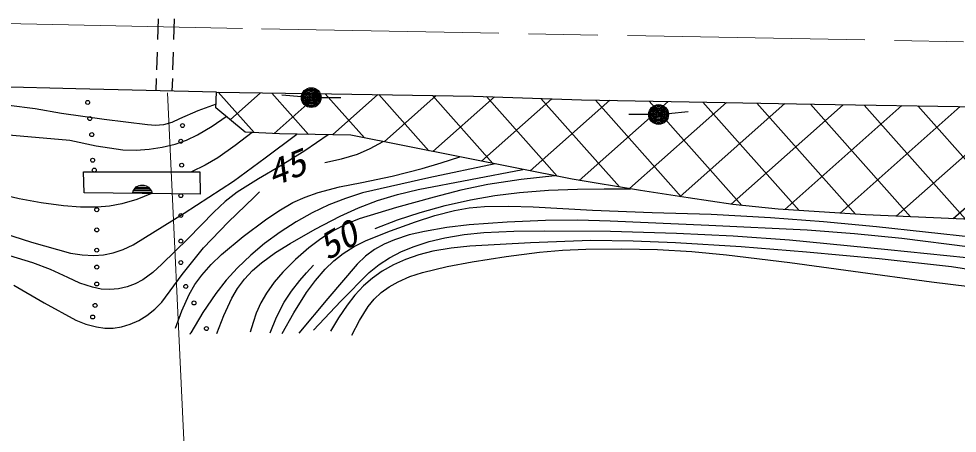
# Model space of a CAD drawing. Units: millimetres, scale not verified. Extents: x 40000 to 680000, y 20000 to 380000.
# Drawn here: x 208822 to 256268, y 264345 to 285277 of the extents above; entities that cross this region are included whole.
import ezdxf
from ezdxf.enums import TextEntityAlignment as Align

# ---------------------------------------------------------------- set-up
doc = ezdxf.new("R2010")
doc.units = ezdxf.units.MM
doc.header["$LTSCALE"] = 1000
doc.linetypes.add('CHAIN', pattern=[18.5, 12, -1.5, 3.5, -1.5])
for name, color, linetype, lineweight in [('M-BGD', 7, 'Continuous', 25), ('M-BGD-HTXT', 7, 'Continuous', 13), ('M-BMK', 2, 'CHAIN', 13)]:
    doc.layers.add(name, color=color, linetype=linetype, lineweight=lineweight)
doc.styles.add('ＭＳ 明朝', font='')
doc.styles.get('ＭＳ 明朝').set_extended_font_data('MS Mincho')

# ---------------------------------------------------------------- blocks, each defined once
blk = doc.blocks.new('BUHIN192')
at = {"layer": 'M-BGD'}
for radius in [498, 440, 382, 322, 265, 195, 135, 77.5, 15]:
    blk.add_circle((0, 0), radius, dxfattribs=at)
blk = doc.blocks.new('BUHIN830')
at = {"layer": 'M-BGD'}
blk.add_circle((0, 0), 99.5, dxfattribs=at)
blk = doc.blocks.new('BUHIN829')
at = {"layer": 'M-BGD'}
blk.add_circle((0, 0), 99.5, dxfattribs=at)
blk = doc.blocks.new('BUHIN832')
at = {"layer": 'M-BGD'}
blk.add_circle((0, 0), 99.5, dxfattribs=at)
blk = doc.blocks.new('BUHIN835')
at = {"layer": 'M-BGD'}
blk.add_circle((0, 0), 99.5, dxfattribs=at)
blk = doc.blocks.new('BUHIN838')
at = {"layer": 'M-BGD'}
blk.add_circle((0, 0), 99.5, dxfattribs=at)
blk = doc.blocks.new('BUHIN839')
at = {"layer": 'M-BGD'}
blk.add_circle((0, 0), 99.5, dxfattribs=at)

msp = doc.modelspace()

# ---------------------------------------------------------------- hatches: boundary and pattern name
at = {"layer": 'M-BGD'}
h = msp.add_hatch(dxfattribs=at)
h.set_pattern_fill('USER', color=256, style=0, pattern_type=2)
h.set_pattern_definition([(221.5834, (305890, 273937), (1327.42, -1495.98), []), (131.5834, (305890, 273937), (-1495.98, -1327.42), [])])
h.paths.add_polyline_path([(327391, 279697), (327390, 277024), (327088, 276723), (324942, 276346), (322985, 276196), (316469, 275217), (308638, 273861), (305890, 273937), (303368, 274087), (298796, 274727), (294015, 275631), (288744, 277137), (280232, 277137), (277860, 276798), (275450, 276761), (271083, 276120), (265069, 275141), (257953, 275104), (251625, 275367), (247220, 275669), (244923, 275894), (242664, 276233), (240255, 276610), (236799, 277174), (225617, 279396), (222003, 279471), (220271, 279546), (218789, 280773), (218827, 281564), (224625, 281489), (231816, 281376), (237275, 281188), (249049, 280962), (260761, 280773), (262757, 280585), (275611, 280284), (282479, 280224), (298781, 279810), (299007, 279697), (313931, 279735)])

# ---------------------------------------------------------------- linework, layer by layer
for p, q in [((215849, 284232), (215882, 285277)), ((216682, 285277), (216649, 284232)), ((215800, 282701), (215829, 283597)), ((216629, 283597), (216601, 282701)), ((211715, 281747), (204330, 281910)), ((215767, 281643), (215786, 282254)), ((216587, 282254), (216566, 281617)), ((218827, 281564), (211715, 281747)), ((218789, 280773), (218827, 281564)), ((218827, 281564), (224625, 281489)), ((223111, 281338), (222115, 281421)), ((224625, 281489), (231816, 281376)), ((231816, 281376), (237275, 281187)), ((224109, 281296), (225109, 281296)), ((237275, 281187), (249049, 280962)), ((249049, 280962), (260762, 280773)), ((220271, 279546), (218789, 280773)), ((240670, 280442), (239670, 280442)), ((241667, 280495), (242662, 280599)), ((222003, 279471), (220271, 279546)), ((225617, 279396), (222003, 279471)), ((236799, 277175), (225617, 279396)), ((212132, 276492), (212094, 277554)), ((212094, 277554), (217973, 277554)), ((217973, 277554), (217998, 276416)), ((240255, 276610), (236799, 277175)), ((214655, 276647), (215477, 276637)), ((215433, 276700), (214706, 276709)), ((214767, 276771), (215372, 276763)), ((215255, 276827), (214882, 276832)), ((242664, 276233), (240255, 276610)), ((217998, 276416), (212132, 276492)), ((214591, 276523), (215541, 276511)), ((215517, 276573), (214617, 276585)), ((244923, 275894), (242664, 276233)), ((247220, 275669), (244923, 275894)), ((251625, 275367), (247220, 275669)), ((257953, 275104), (251625, 275367))]:
    msp.add_line(p, q, dxfattribs=at)
for points in [[(218798, 280970), (217867, 280628), (216948, 280225), (216555, 280040), (216141, 279913), (215740, 279888), (215329, 279924), (213141, 280184), (210986, 280500), (209656, 280732), (208321, 280903), (207047, 280981), (205767, 280998), (203431, 280978), (201099, 281017), (198183, 281126), (195259, 281176), (194880, 281174), (194501, 281172)], [(194435, 280621), (196546, 280225), (198677, 279887), (199818, 279775), (200974, 279721), (203294, 279697), (205618, 279612), (208506, 279407), (211402, 279141), (212742, 278868), (214092, 278655), (214750, 278640), (215420, 278686), (216075, 278788), (216728, 278951), (217303, 279153), (217863, 279414), (218597, 279856), (219303, 280348)], [(215533, 276448), (214788, 276156), (214029, 275924), (213414, 275813), (212787, 275762), (211942, 275766), (211085, 275832), (209958, 275979), (208835, 276187), (207552, 276491), (206276, 276856), (203254, 277870), (200215, 278826), (198550, 279256), (196872, 279628), (195487, 279880), (194084, 280074), (193767, 280112), (193440, 280151)], [(192487, 279701), (194635, 279193), (196778, 278624), (198382, 278134), (199976, 277584), (203738, 276075), (207516, 274625), (209466, 274000), (211432, 273434), (212021, 273349), (212616, 273324), (213104, 273359), (213589, 273454), (214103, 273629), (214609, 273866), (217185, 275462), (219674, 277074), (221281, 278261), (222878, 279453)], [(220614, 279532), (219771, 278871), (218890, 278256), (218243, 277887), (217563, 277554)], [(224471, 279420), (223278, 278603), (222040, 277830), (220934, 277198), (219865, 276519), (219257, 276040), (218686, 275513), (217392, 274174), (216061, 272883), (215599, 272465), (215094, 272091), (214715, 271886), (214298, 271731), (213862, 271635), (213420, 271599), (212983, 271626), (212547, 271714), (211916, 271929), (211297, 272205), (210428, 272607), (209541, 272951), (208375, 273298)], [(224303, 278014), (225132, 278201), (225940, 278445), (226596, 278733), (227244, 279073)], [(216751, 269649), (217071, 270521), (217442, 271359), (217731, 271864), (218070, 272335), (218543, 272870), (219074, 273377), (220164, 274278), (221288, 275129), (221970, 275585), (222684, 275991), (223305, 276271), (223951, 276496), (225042, 276784), (226162, 277016), (227693, 277333), (229214, 277710), (230171, 277994), (231122, 278302)], [(232903, 277948), (229552, 277245), (226200, 276480), (225337, 276206), (224492, 275874), (223661, 275480), (222847, 275027), (222036, 274505), (221250, 273928), (220549, 273341), (219882, 272704), (219309, 272077), (218777, 271405), (218127, 270435), (217520, 269423), (217494, 269379), (217469, 269336)], [(218837, 269375), (219192, 270289), (219598, 271164), (219887, 271657), (220230, 272122), (220640, 272559), (221096, 272958), (221800, 273468), (222546, 273934), (223801, 274652), (225075, 275311), (225999, 275728), (226952, 276091), (227968, 276401), (229014, 276658), (231666, 277166), (234308, 277669)], [(235931, 277347), (234229, 277153), (232530, 276899), (231173, 276614), (229818, 276268), (227913, 275747), (226030, 275169), (225375, 274903), (224747, 274581), (224102, 274170), (223486, 273706), (222808, 273116), (222168, 272481), (221728, 271968), (221339, 271424), (221058, 270933), (220831, 270415), (220667, 269943), (220516, 269453)], [(226834, 274684), (227965, 275116), (229122, 275495), (230375, 275840), (231654, 276129), (232895, 276349), (234143, 276510), (235606, 276624), (237073, 276678), (238413, 276693), (239754, 276692)], [(208581, 271820), (210101, 270929), (211703, 270063), (212216, 269860), (212747, 269714), (213167, 269656), (213600, 269658), (214023, 269722), (214449, 269849), (214887, 270045), (215298, 270295), (215693, 270610), (216051, 270972), (217080, 272360), (218157, 273711), (219413, 275011), (220717, 276274), (220853, 276406), (220997, 276544)], [(222141, 269375), (222727, 270425), (223369, 271451), (223817, 272061), (224311, 272630), (224749, 273050), (225223, 273422), (225785, 273773), (226389, 274079), (227617, 274571), (228882, 275013), (229855, 275336), (230844, 275601), (231598, 275727), (232372, 275794), (233600, 275820), (234832, 275785), (237835, 275611), (240838, 275498), (243824, 275402), (246819, 275246), (249501, 275045), (252185, 274783), (257143, 274241)], [(256928, 273735), (253460, 274182), (251074, 274418), (248682, 274595), (243704, 274836), (238713, 275063), (237084, 275103), (235448, 275084), (233520, 275006), (231586, 274869), (230467, 274734), (229338, 274538), (228567, 274357), (227815, 274118), (227301, 273897), (226811, 273620), (226353, 273280), (225930, 272890), (224446, 271141), (222987, 269399)], [(223719, 269545), (225103, 271018), (226544, 272463), (227040, 272860), (227572, 273208), (228175, 273521), (228806, 273782), (229576, 274027), (230371, 274217), (231342, 274380), (232327, 274483), (233844, 274558), (235380, 274573), (238733, 274544), (242072, 274454), (244937, 274315), (247796, 274116), (252754, 273617), (257725, 273126)], [(260184, 272095), (255977, 272747), (252318, 273147), (248645, 273487), (245337, 273753), (242026, 273958), (239888, 274047), (237743, 274076), (234699, 273967), (231621, 273796), (230684, 273696), (229749, 273534), (229053, 273357), (228371, 273121), (227772, 272852), (227192, 272523), (226698, 272178), (226244, 271787), (225811, 271323), (225423, 270818), (224991, 270166), (224583, 269492)], [(225657, 269297), (226054, 270042), (226493, 270738), (226793, 271110), (227140, 271445), (227544, 271741), (227995, 271997), (228593, 272254), (229227, 272461), (230483, 272757), (231751, 272994), (233463, 273276), (235157, 273494), (236304, 273596), (237487, 273641), (239298, 273660), (241115, 273618), (242858, 273521), (244609, 273363), (247802, 272974), (251000, 272523), (254962, 271984), (258937, 271502)], [(221532, 269414), (221860, 270201), (222239, 270956), (222609, 271520), (223036, 272060), (223373, 272447), (223726, 272835)]]:
    msp.add_lwpolyline(points, dxfattribs=at)
msp.add_lwpolyline([(214565, 276461), (214607, 276575), (214665, 276672), (214764, 276781), (214875, 276839), (214993, 276875), (215148, 276873), (215265, 276834), (215374, 276773), (215470, 276662), (215529, 276563), (215565, 276448)], close=True, dxfattribs=at)
for centre in [(217100, 279884), (212557, 278134), (217016, 272966), (217266, 271757), (212682, 270799), (212557, 270215)]:
    msp.add_circle(centre, 99.5, dxfattribs=at)
at = {"layer": 'M-BGD-HTXT'}
msp.add_line((216348, 281537), (217474, 257654), dxfattribs=at)
at = {"layer": 'M-BMK'}
for p, q in [((208139, 285040), (221094, 284770)), ((221094, 284770), (267259, 283919))]:
    msp.add_line(p, q, dxfattribs=at)

# ---------------------------------------------------------------- block references
at = {"rotation": 269.94175}
for name, p in [('BUHIN192', (223609, 281296)), ('BUHIN830', (212307, 281051)), ('BUHIN192', (241170, 280442)), ('BUHIN830', (212411, 280238)), ('BUHIN830', (212515, 279426)), ('BUHIN839', (217016, 279092)), ('BUHIN829', (212640, 277634)), ('BUHIN839', (217058, 277884)), ('BUHIN838', (217016, 276342)), ('BUHIN832', (212765, 275633)), ('BUHIN838', (217016, 275341)), ('BUHIN832', (212765, 274612)), ('BUHIN838', (217016, 274049)), ('BUHIN832', (212765, 273591)), ('BUHIN832', (212765, 272737)), ('BUHIN832', (212765, 271882)), ('BUHIN835', (217683, 270924)), ('BUHIN835', (218308, 269632))]:
    msp.add_blockref(name, p, dxfattribs=at)

# ---------------------------------------------------------------- texts
at = {"layer": 'M-BGD-HTXT', "style": 'ＭＳ 明朝', "oblique": 15, "width": 1.1}
for s, rotation, p in [('45', 22.2, (221814, 276400)), ('50', 29.8, (224613, 272698))]:
    msp.add_text(s, height=1320, rotation=rotation, dxfattribs=at).set_placement(p, align=Align.BOTTOM_LEFT)

doc.saveas('drawing.dxf')
